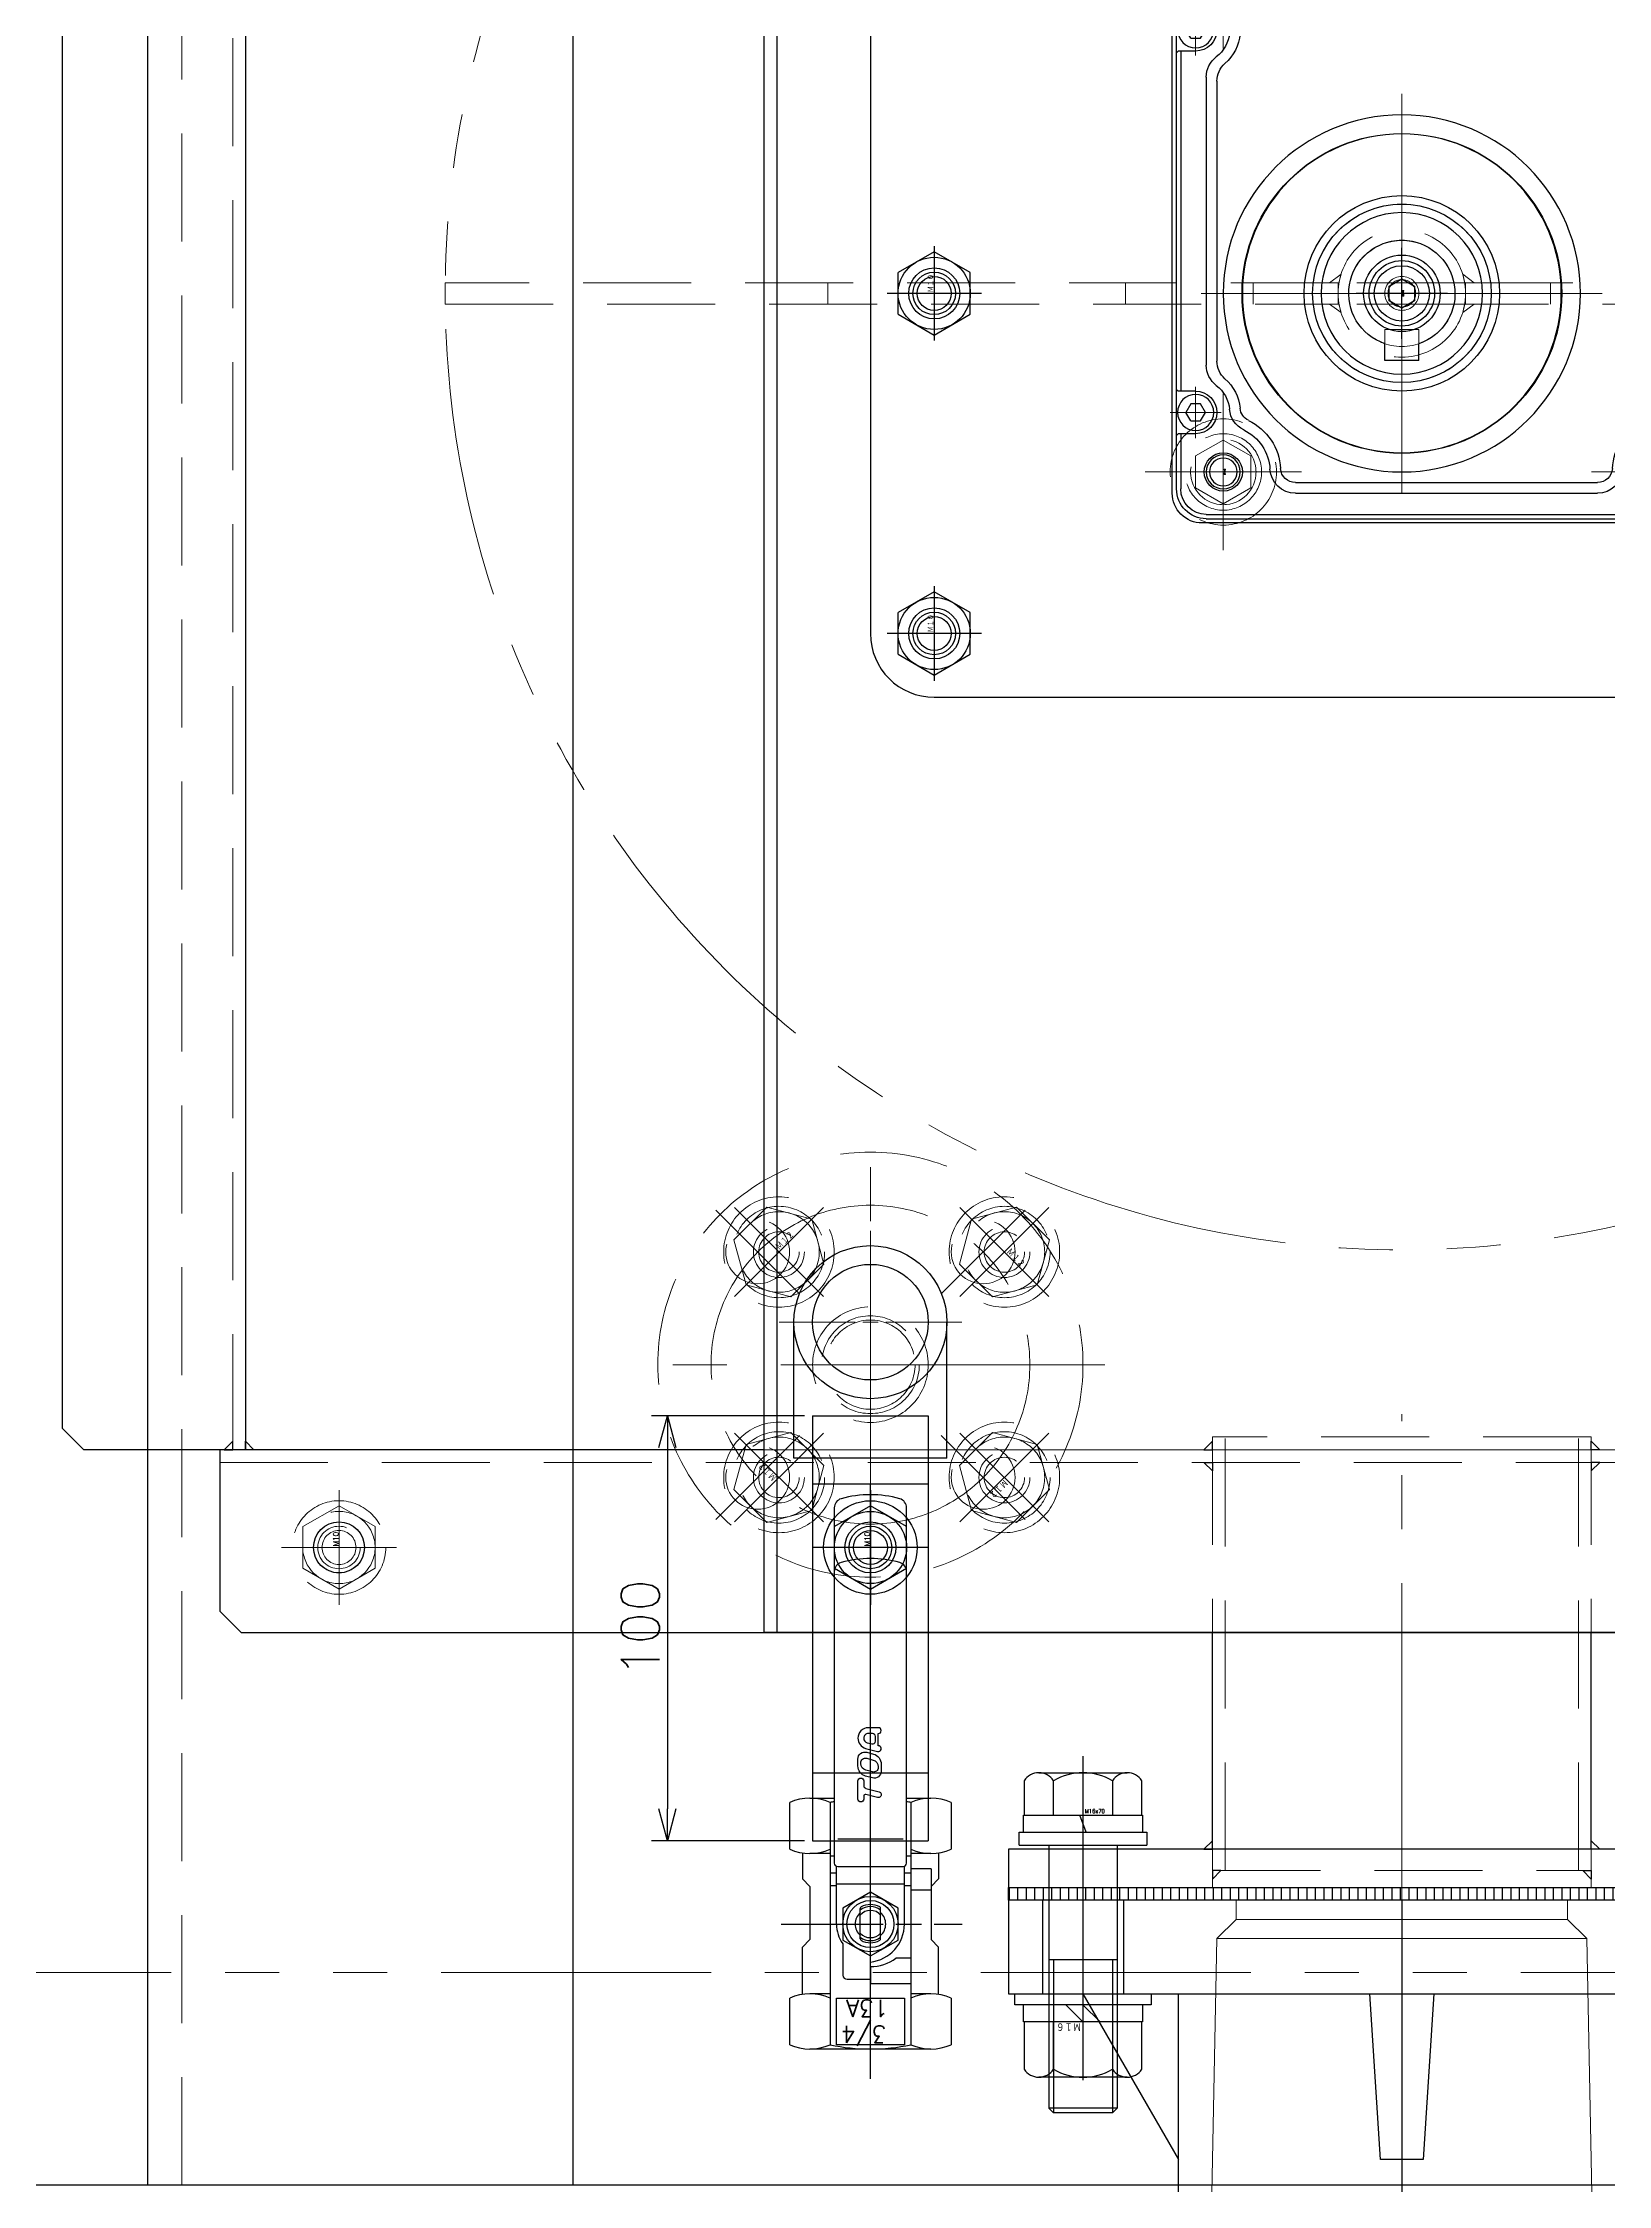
# Model space of a CAD drawing. Header units: millimetres. Extents: x -8731 to 85711, y -14522 to 31379.
# Drawn here: x 7226 to 7594, y 17217 to 17721 of the extents above; entities that cross this region are included whole.
import ezdxf

# ---------------------------------------------------------------- set-up
doc = ezdxf.new("R2010")
doc.units = ezdxf.units.MM
doc.header["$LTSCALE"] = 4
doc.header["$PDMODE"] = 99
doc.header["$PDSIZE"] = 1
for name, pattern in [('AM_ISO08W050x2', [9, 6, -0.75, 1.5, -0.75]), ('CENTER2', [28.575, 19.05, -3.175, 3.175, -3.175]), ('HIDDEN', [9.525, 6.35, -3.175]), ('PHANTOM2', [31.75, 15.875, -3.175, 3.175, -3.175, 3.175, -3.175])]:
    doc.linetypes.add(name, pattern=pattern)
for name, color, linetype, lineweight in [('04_HIDDEN', 2, 'HIDDEN', 13), ('05_CENTER', 4, 'CENTER2', 13), ('06_PHANTOM', 2, 'PHANTOM2', 13)]:
    doc.layers.add(name, color=color, linetype=linetype, lineweight=lineweight)
doc.layers.add('10_DRAFT', color=8, linetype='Continuous', lineweight=0, plot=False)
doc.styles.add('KANJI0', font='txt.shx', dxfattribs={"width": 0.9, "height": 30, "bigfont": 'bigfont'})
doc.styles.add('KSS_TXT', font='txt.shx', dxfattribs={"bigfont": 'extfont2.shx'})
doc.styles.add('KSS_TXT_L', font='txt.shx', dxfattribs={"height": 9, "bigfont": 'extfont2.shx'})
doc.styles.get("Standard").update_dxf_attribs({"font": 'txt.shx', "bigfont": 'extfont2.shx'})
doc.dimstyles.new('KSS_DIM', dxfattribs={"dimscale": 3, "dimtxt": 3, "dimasz": 2.5, "dimexe": 1.25, "dimexo": 0.625, "dimtad": 1, "dimdsep": 46, "dimtxsty": 'KSS_TXT', "dimblk": 'OPEN30', "dimcen": 0, "dimazin": 2, "dimtfac": 0.75, "dimtmove": 0, "dimatfit": 3, "dimldrblk": 'OPEN30', "dimfxl": 1, "dimtolj": 1, "dimarcsym": 0})

# ---------------------------------------------------------------- blocks, each defined once
blk = doc.blocks.new('A$C092B7092_1_1_1')
at = {"color": 0}
for points in [[(2100, 1000), (2200, 1000), (2200, -1000), (2100, -1000)], [(90, -1100), (2590, -1100), (2590, -1000), (90, -1000)]]:
    blk.add_lwpolyline(points, close=True, dxfattribs=at)
blk.add_circle((2145, -850), 6)
at = {"layer": '04_HIDDEN'}
blk.add_line((2108, -1000), (2108, 1000), dxfattribs=at)
at = {"layer": '05_CENTER'}
for p, q in [((2145, -860.95), (2145, -839.05)), ((2155.95, -850), (2134.05, -850))]:
    blk.add_line(p, q, dxfattribs=at)
blk = doc.blocks.new('A$C458E1DAF_1')
at = {"color": 0, "linetype": 'CENTER2'}
blk.add_line((0, 20.91), (0, -66), dxfattribs=at)
at = {"color": 0}
for p, q in [((-13.85, 15.14), (-13.85, 7)), ((-10.39, 17), (10.39, 17)), ((-6.92, 7), (-6.92, 15.14)), ((6.92, 15.14), (6.92, 7)), ((13.85, 7), (13.85, 15.14)), ((-14, 3), (-14, 7)), ((-14, 7), (14, 7)), ((0.73, 3), (-0.73, 7)), ((14, 7), (14, 3)), ((-15, 0), (-15, 3)), ((-15, 3), (15, 3)), ((-15, 0), (15, 0)), ((-8, 0), (-8, -61.92)), ((8, 0), (8, -61.92)), ((15, 3), (15, 0)), ((8, -27), (-8, -27)), ((-6.92, -27), (-6.92, -63)), ((6.92, -27), (6.92, -63)), ((8, -61.92), (-8, -61.92)), ((-8, -61.92), (-6.92, -63)), ((6.92, -63), (-6.92, -63)), ((8, -61.92), (6.92, -63))]:
    blk.add_line(p, q, dxfattribs=at)
for centre, radius, start, end in [((-10.39, 12.84), 4.16, 33.626, 146.374), ((0, 3.15), 13.85, 60, 120), ((10.39, 12.84), 4.16, 33.626, 146.374)]:
    blk.add_arc(centre, radius, start, end, dxfattribs=at)
at = {"layer": '10_DRAFT', "style": 'KANJI0', "width": 0.82}
blk.add_text('M16x70', height=1, dxfattribs=at).set_placement((0.41, 7.48))
blk = doc.blocks.new('A$C31EE73BD_1_1_1')
h = blk.add_hatch()
h.set_pattern_fill('_USER', color=3, scale=2, pattern_type=0)
h.set_pattern_definition([(0, (-5932.5162, -6999.3153), (0, 2), [])])
h.paths.add_polyline_path([(0, 92.5), (-3, 92.5), (-3, -92.5), (0, -92.5)])
at = {"color": 3}
blk.add_lwpolyline([(0, -92.5), (-3, -92.5), (-3, 92.5), (0, 92.5)], close=True, dxfattribs=at)
blk = doc.blocks.new('M16Nza_1_1_1')
at = {"color": 0}
for p, q in [((-13.85, 17.74), (-13.85, 6.6)), ((-10.39, 19.6), (10.39, 19.6)), ((-6.92, 6.6), (-6.92, 17.74)), ((6.93, 17.74), (6.93, 6.6)), ((13.85, 6.6), (13.85, 17.74)), ((-14, 2.6), (-14, 6.6)), ((-14, 6.6), (14, 6.6)), ((-4, 6.6), (0, 2.6)), ((0, 6.6), (4, 2.6)), ((14, 6.6), (14, 2.6))]:
    blk.add_line(p, q, dxfattribs=at)
at = {"color": 0, "linetype": 'CENTER2'}
blk.add_line((0, 0), (0, 19.6), dxfattribs=at)
at = {"color": 0}
blk.add_lwpolyline([(-16, 2.6), (16, 2.6), (16, 0), (-16, 0)], close=True, dxfattribs=at)
for centre, radius, start, end in [((-10.39, 15.44), 4.16, 33.626, 146.374), ((0, 5.75), 13.85, 60, 120), ((10.39, 15.44), 4.16, 33.626, 146.374)]:
    blk.add_arc(centre, radius, start, end, dxfattribs=at)
at = {"layer": '10_DRAFT', "style": 'KANJI0', "width": 0.82}
blk.add_text('Ｍ１６', height=1.714, dxfattribs=at).set_placement((0.41, 6.78))
blk = doc.blocks.new('TSフランジ-JIS10K-80mmb_1')
at = {"color": 0}
for p, q in [((-52.5, 73), (52.5, 73)), ((-52.5, 22), (-52.5, 73)), ((52.5, 73), (52.5, 22)), ((-75, 22), (-52.5, 60.97)), ((-7.5, 22), (-5, 60.97)), ((-5, 60.97), (5, 60.97)), ((5, 60.97), (7.5, 22)), ((75, 22), (52.5, 60.97)), ((-92.5, 22), (-92.5, 0)), ((92.5, 22), (-92.5, 22)), ((92.5, 0), (92.5, 22)), ((-92.5, 0), (92.5, 0))]:
    blk.add_line(p, q, dxfattribs=at)
at = {"color": 0, "linetype": 'CENTER2'}
for p, q in [((0, 0), (0, 73)), ((-75, -5.61), (-75, 26.97)), ((75, -5.61), (75, 26.97))]:
    blk.add_line(p, q, dxfattribs=at)
at = {"color": 0, "linetype": 'HIDDEN'}
for p, q in [((-84.5, 0), (-84.5, 22)), ((-65.5, 0), (-65.5, 22)), ((65.5, 0), (65.5, 22)), ((84.5, 0), (84.5, 22))]:
    blk.add_line(p, q, dxfattribs=at)
at = {"layer": '10_DRAFT'}
for p, q in [((-44.8, 73), (-43.49, 9)), ((44.8, 73), (43.49, 9)), ((-43.49, 9), (-39, 4.51)), ((-43.49, 9), (43.49, 9)), ((43.49, 9), (39, 4.51)), ((-39, 4.51), (-39, 0)), ((-39, 4.51), (39, 4.51)), ((39, 4.51), (39, 0))]:
    blk.add_line(p, q, dxfattribs=at)
blk = doc.blocks.new('A$C3C656437_1_1_1')
at = {"color": 4, "rotation": 90}
blk.add_blockref('TSフランジ-JIS10K-80mmb_1', (147, 570), dxfattribs=at)
for name, p, rotation in [('M16Nza_1_1_1', (125, 645), 90), ('A$C458E1DAF_1', (160, 645), 270)]:
    blk.add_blockref(name, p, dxfattribs=dict(rotation=rotation))
blk.add_blockref('A$C31EE73BD_1_1_1', (150, 570))
blk = doc.blocks.new('A$C54C30508_1_1')
at = {"color": 0}
for p, q in [((-22, -23), (-22, -1117)), ((-65, -1112), (-65, -28)), ((-65, -1112), (-60, -1117)), ((-22, -1117), (-60, -1117)), ((205.45, -1211), (205.45, -1160)), ((294.55, -1211), (294.55, -1160))]:
    blk.add_line(p, q, dxfattribs=at)
blk.add_lwpolyline([(100, -1117), (-28, -1117), (-28, -1155), (-23, -1160), (523, -1160), (528, -1155), (528, -1117), (400, -1117)], dxfattribs=at)
at = {"color": 3}
for points in [[(-25, -1117), (-25, -1115), (-25, -1115), (-27, -1117)], [(-22, -1117), (-22, -1115), (-22, -1115), (-20, -1117)], [(205.45, -1117), (205.45, -1115), (205.45, -1115), (203.45, -1117)], [(294.55, -1117), (294.55, -1115), (294.55, -1115), (296.55, -1117)], [(205.45, -1120), (205.45, -1122), (205.45, -1122), (203.45, -1120)], [(294.55, -1120), (294.55, -1122), (294.55, -1122), (296.55, -1120)], [(205.45, -1211), (205.45, -1209), (205.45, -1209), (203.45, -1211)], [(294.55, -1211), (294.55, -1209), (294.55, -1209), (296.55, -1211)], [(205.45, -1216), (205.45, -1218), (205.45, -1218), (207.45, -1216)], [(294.55, -1216), (294.55, -1218), (294.55, -1218), (292.55, -1216)]]:
    blk.add_lwpolyline(points, close=True, dxfattribs=at)
at = {"color": 0}
blk.add_lwpolyline([(157.5, -1211), (157.5, -1220), (342.5, -1220), (342.5, -1211)], close=True, dxfattribs=at)
blk.add_circle((125, -1140), 6, dxfattribs=at)
at = {"layer": '04_HIDDEN'}
for p, q in [((-25, -23), (-25, -1117)), ((294.55, -1114), (205.45, -1114)), ((205.45, -1114), (205.45, -1160)), ((208.45, -1216), (208.45, -1114)), ((291.55, -1216), (291.55, -1114)), ((294.55, -1114), (294.55, -1160)), ((-28, -1120), (528, -1120)), ((205.45, -1211), (205.45, -1220)), ((294.55, -1211), (294.55, -1220)), ((205.45, -1216), (294.55, -1216))]:
    blk.add_line(p, q, dxfattribs=at)
blk.add_lwpolyline([(400, -1117), (100, -1117)], dxfattribs=at)
at = {"layer": '05_CENTER'}
for p, q in [((250, -1224.62), (250, -1108.64)), ((125, -1130.66), (125, -1149.34)), ((115.66, -1140), (134.34, -1140)), ((175, -1201.89), (175, -1228.42))]:
    blk.add_line(p, q, dxfattribs=at)
at = {"layer": '10_DRAFT'}
for p, q in [((250, -830.4), (250, -859.6)), ((264.6, -845), (235.4, -845)), ((0, -1130.66), (0, -1149.34)), ((-9.34, -1140), (9.34, -1140))]:
    blk.add_line(p, q, dxfattribs=at)
blk.add_circle((0, -1140), 6, dxfattribs=at)
blk = doc.blocks.new('A$C291B532E_1_1')
at = {"color": 0}
blk.add_line((280, -22), (1460, -22), dxfattribs=at)
blk.add_lwpolyline([(280, 275), (1460, 275), (1460, -25), (280, -25)], close=True)
for centre in [(1145, 15), (1225, 15), (1440, 0)]:
    blk.add_circle(centre, 6, dxfattribs=at)
at = {"layer": '04_HIDDEN'}
for centre, radius in [((1145, 125), 21), ((1187, 83), 12.5)]:
    blk.add_circle(centre, radius, dxfattribs=at)
at = {"layer": '05_CENTER'}
for p, q in [((1187, 206.4), (1187, 169.6)), ((1145, 98.49), (1145, 151.51)), ((1171.51, 125), (1118.49, 125)), ((1187, 101.4), (1187, 64.6)), ((1050.6, 83), (1087.4, 83)), ((1168.6, 83), (1205.4, 83)), ((1145, 5.66), (1145, 24.34)), ((1225, 5.66), (1225, 24.34)), ((1154.34, 15), (1135.66, 15)), ((1234.34, 15), (1215.66, 15)), ((1440, -9.34), (1440, 9.34)), ((1449.34, 0), (1430.66, 0))]:
    blk.add_line(p, q, dxfattribs=at)
blk = doc.blocks.new('10b_2_1')
at = {"color": 0, "linetype": 'CENTER2'}
for p, q in [((0, -13.51), (0, 13.51)), ((13.51, 0), (-13.51, 0))]:
    blk.add_line(p, q, dxfattribs=at)
at = {"color": 0}
for p, q in [((-4.9, 8.49), (-9.8, 0)), ((-4.9, 8.49), (4.9, 8.49)), ((9.8, 0), (4.9, 8.49)), ((-9.8, 0), (-4.9, -8.49)), ((4.9, -8.49), (9.8, 0)), ((-4.9, -8.49), (4.9, -8.49))]:
    blk.add_line(p, q, dxfattribs=at)
for radius in [11, 8.49, 5, 4]:
    blk.add_circle((0, 0), radius, dxfattribs=at)
at = {"layer": '10_DRAFT', "style": 'KSS_TXT'}
blk.add_text('M10', height=1.25, dxfattribs=at).set_placement((0.26, 0.12))
blk = doc.blocks.new('A$C051F2DB8_1_1')
at = {"rotation": 180}
blk.add_blockref('A$C291B532E_1_1', (1440, 250), dxfattribs=at)
blk.add_blockref('10b_2_1', (0, 250))
blk = doc.blocks.new('M8Tz_2_1')
at = {"color": 0}
for radius in [4, 3.25]:
    blk.add_circle((0, 0), radius, dxfattribs=at)
at = {"layer": '05_CENTER'}
for p, q in [((0, -6.92), (0, 6.92)), ((6.92, 0), (-6.92, 0))]:
    blk.add_line(p, q, dxfattribs=at)
blk = doc.blocks.new('GM-SHYM-RH 0.2kW、1／＊、200V、60Hza_1_1')
at = {"color": 0}
for p, q in [((46, 53), (-81, 53)), ((-81, 52), (-67, 52)), ((-67, 52.6), (-67.4, 53)), ((-67, 48.5), (-67, 52.6)), ((-56.6, 53), (-57, 52.6)), ((-57, 48.5), (-57, 52.6)), ((-57, 52), (23, 52)), ((23, 52.6), (22.6, 53)), ((23, 48.5), (23, 52.6)), ((33.4, 53), (33, 52.6)), ((33, 48.5), (33, 52.6)), ((33, 52), (46, 52)), ((-200, 46), (-229.5, 46)), ((-200, 46), (-200, -13)), ((-88, -67), (-88, 46)), ((-87, -67), (-87, 46)), ((-50.88, 46), (16.88, 46)), ((52, 46), (52, -67)), ((53, 46), (53, -67)), ((-241.32, 42.27), (-248.89, 36.97)), ((-116, 40.5), (-200, 40.5)), ((-90.95, 40.88), (-116, 40.45)), ((-116, -13), (-116, 40.5)), ((-116, 40.5), (-116, -13)), ((-49.93, 43.5), (-6.61, 43.5)), ((-6.61, 43.5), (15.93, 43.5)), ((-213, 37.32), (-211, 36.14)), ((-211, 36.14), (-213, 34.49)), ((-209, 37.32), (-211, 36.14)), ((-211, 36.14), (-209, 34.49)), ((-200, 38), (-116, 38)), ((-200, 37.5), (-116, 37.5)), ((-111, 34.5), (-111, 37.53)), ((-98, 37.76), (-98, -13)), ((-250, 34.84), (-250, -13)), ((-200, 33.13), (-116, 33.13)), ((-108, 31.5), (-103, 31.5)), ((-200, 28.04), (-116, 28.04)), ((-111, -13), (-111, 26.43)), ((-109, 28.43), (-103, 28.43)), ((-98, 23.89), (-98, 26.5)), ((-200, 20.3), (-116, 20.3)), ((-101, 20.89), (-108, 20.89)), ((-81, -46.03), (-81, 25.03)), ((-78.5, -46.03), (-78.5, 25.03)), ((44.5, 25.03), (44.5, -46.03)), ((47, 25.03), (47, -46.03)), ((-200, 18.71), (-116, 18.71)), ((-200, 15.76), (-116, 15.76)), ((-200, 14.28), (-116, 14.28)), ((-200, 11.18), (-116, 11.18)), ((-200, 9.84), (-116, 9.84)), ((-200, 6.63), (-116, 6.63)), ((-200, 5.39), (-116, 5.39)), ((-111, 7), (-116, 7)), ((-200, 1), (-116, 1)), ((15.8, 4), (11.84, 4)), ((15.8, -4), (15.8, 4)), ((15.8, -4), (11.84, -4)), ((-250, -60.84), (-250, -13)), ((-200, -64.34), (-200, -13)), ((-116, -13), (-116, -66.5)), ((-116, -66.5), (-116, -13)), ((-111, -13), (-111, -52.43)), ((-98, -63.76), (-98, -13)), ((-200, -27), (-116, -27)), ((-200, -31.39), (-116, -31.39)), ((-200, -32.63), (-116, -32.63)), ((-111, -33), (-116, -33)), ((-200, -35.84), (-116, -35.84)), ((-200, -37.18), (-116, -37.18)), ((-200, -40.28), (-116, -40.28)), ((-200, -41.76), (-116, -41.76)), ((-200, -44.71), (-116, -44.71)), ((-200, -46.3), (-116, -46.3)), ((-101, -46.89), (-108, -46.89)), ((-98, -49.89), (-98, -52.5)), ((-200, -54.04), (-116, -54.04)), ((-109, -54.43), (-103, -54.43)), ((-200, -59.13), (-116, -59.13)), ((-108, -57.5), (-103, -57.5)), ((-241.32, -68.27), (-248.89, -62.97)), ((-211, -62.14), (-213, -60.49)), ((-213, -63.32), (-211, -62.14)), ((-211, -62.14), (-209, -60.49)), ((-209, -63.32), (-211, -62.14)), ((-133, -65.5), (-200.23, -65.5)), ((-200, -63.5), (-116, -63.5)), ((-200, -64), (-116, -64)), ((-133, -70.5), (-133, -65.5)), ((-111, -60.5), (-111, -63.53)), ((16.88, -64.5), (-49.93, -64.5)), ((-210, -72), (-210, -70.34)), ((-208, -70.5), (-208, -67.51)), ((-208, -70.5), (-133, -70.5)), ((-207, -67.34), (-203, -67.34)), ((-207, -99), (-207, -70.5)), ((-202.5, -70.5), (-202.5, -85)), ((-188.5, -70.5), (-188.5, -85)), ((-152.5, -70.5), (-152.5, -85)), ((-138.5, -70.5), (-138.5, -85)), ((-134, -99), (-134, -70.5)), ((-116, -66.5), (-133, -66.5)), ((-90.52, -66.89), (-116, -66.45)), ((-67, -69.5), (-67, -73.6)), ((-57, -69.5), (-57, -73.6)), ((16.88, -67), (-50.88, -67)), ((23, -69.5), (23, -73.6)), ((33, -69.5), (33, -73.6)), ((-210, -72), (-229.5, -72)), ((-67, -73), (-81, -73)), ((-81, -74), (46, -74)), ((-67, -73.6), (-67.4, -74)), ((23, -73), (-57, -73)), ((-57, -73.6), (-56.6, -74)), ((23, -73.6), (22.6, -74)), ((46, -73), (33, -73)), ((33, -73.6), (33.4, -74)), ((-135, -100), (-206, -100)), ((-149, -100.5), (-149, -100)), ((-149, -100.5), (-141, -100.5)), ((-141, -100.5), (-141, -100))]:
    blk.add_line(p, q, dxfattribs=at)
at = {"color": 0, "linetype": 'Continuous'}
for p, q in [((-64, 49.65), (-62, 50.81)), ((-60, 49.65), (-62, 50.81)), ((26, 49.65), (28, 50.81)), ((30, 49.65), (28, 50.81)), ((-64, 47.35), (-64, 49.65)), ((-62, 46.19), (-64, 47.35)), ((-60, 47.35), (-62, 46.19)), ((-60, 49.65), (-60, 47.35)), ((26, 47.35), (26, 49.65)), ((28, 46.19), (26, 47.35)), ((30, 47.35), (28, 46.19)), ((30, 49.65), (30, 47.35)), ((-64, -68.35), (-62, -67.19)), ((-64, -70.65), (-64, -68.35)), ((-60, -68.35), (-62, -67.19)), ((-60, -68.35), (-60, -70.65)), ((26, -68.35), (28, -67.19)), ((26, -70.65), (26, -68.35)), ((30, -68.35), (28, -67.19)), ((30, -68.35), (30, -70.65)), ((-62, -71.81), (-64, -70.65)), ((-60, -70.65), (-62, -71.81)), ((28, -71.81), (26, -70.65)), ((30, -70.65), (28, -71.81))]:
    blk.add_line(p, q, dxfattribs=at)
at = {"color": 0}
for points in [[(-206.3, 34.33), (-206.39, 35.03), (-206.66, 35.71), (-207.09, 36.33), (-207.68, 36.88), (-208.39, 37.32), (-209.2, 37.66), (-210.08, 37.86), (-211, 37.93), (-211.92, 37.86), (-212.8, 37.66), (-213.61, 37.32), (-214.32, 36.88), (-214.91, 36.33), (-215.34, 35.71), (-215.61, 35.03), (-215.7, 34.33), (-215.61, 33.62), (-215.34, 32.95), (-214.91, 32.33), (-214.32, 31.78), (-213.61, 31.33), (-212.8, 31), (-211.92, 30.79), (-211, 30.72), (-210.08, 30.79), (-209.2, 31), (-208.39, 31.33), (-207.68, 31.78), (-207.09, 32.33), (-206.66, 32.95), (-206.39, 33.62)], [(-206.3, -60.33), (-206.39, -59.62), (-206.66, -58.95), (-207.09, -58.33), (-207.68, -57.78), (-208.39, -57.33), (-209.2, -57), (-210.08, -56.79), (-211, -56.72), (-211.92, -56.79), (-212.8, -57), (-213.61, -57.33), (-214.32, -57.78), (-214.91, -58.33), (-215.34, -58.95), (-215.61, -59.62), (-215.7, -60.33), (-215.61, -61.03), (-215.34, -61.71), (-214.91, -62.33), (-214.32, -62.88), (-213.61, -63.32), (-212.8, -63.66), (-211.92, -63.86), (-211, -63.93), (-210.08, -63.86), (-209.2, -63.66), (-208.39, -63.32), (-207.68, -62.88), (-207.09, -62.33), (-206.66, -61.71), (-206.39, -61.03)]]:
    blk.add_lwpolyline(points, close=True, dxfattribs=at)
at = {"color": 0, "linetype": 'Continuous'}
for centre in [(-62, 48.5), (28, 48.5), (-62, -69.5), (28, -69.5)]:
    blk.add_circle(centre, 4.25, dxfattribs=at)
at = {"color": 0}
for centre, radius in [((0, 0), 42), ((0, 0), 37.5), ((0, 0), 19), ((-145.5, -85), 6)]:
    blk.add_circle(centre, radius, dxfattribs=at)
for centre, radius, start, end in [((-81, 46), 7, 90, 180), ((-81, 46), 6, 90, 180), ((46, 46), 7, 0, 90), ((46, 46), 6, 0, 90), ((-229.5, 25.4), 20.6, 90, 125), ((-62, 48.5), 5, 180, 0), ((-50.88, 40), 6, 90, 142.6165), ((16.88, 40), 6, 37.3835, 90), ((28, 48.5), 5, 180, 0), ((-114, 37.53), 3, 0, 91), ((-101, 37.76), 3, 0, 91), ((-91, 43.88), 3, 271, 0), ((-60.71, 34.56), 6, 95.2677, 154.0431), ((-62, 48.5), 8, 275.2677, 322.6165), ((-62, 48.5), 10.5, 275.2677, 318.9853), ((-49.93, 38), 5.5, 90, 138.9853), ((15.93, 38), 5.5, 41.0147, 90), ((28, 48.5), 10.5, 221.0147, 264.7323), ((28, 48.5), 8, 217.3835, 264.7323), ((26.71, 34.56), 6, 25.9569, 84.7323), ((-247.4, 34.84), 2.6, 125, 180), ((-76, 42), 11, 273.3723, 334.0431), ((-76, 42), 13.5, 273.3723, 334.0431), ((-60.71, 34.56), 3.5, 95.2677, 154.0431), ((26.71, 34.56), 3.5, 25.9569, 84.7323), ((42, 42), 13.5, 205.9569, 266.6277), ((42, 42), 11, 205.9569, 266.6277), ((-108, 34.5), 3, 180, 270), ((-103, 26.5), 5, 0, 90), ((-75, 25.03), 6, 93.3723, 180), ((41, 25.03), 6, 0, 86.6277), ((-109, 26.43), 2, 90, 180), ((-103, 23.43), 5, 0, 90), ((-75, 25.03), 3.5, 93.3723, 180), ((41, 25.03), 3.5, 0, 86.6277), ((-108, 17.89), 3, 90, 180), ((-101, 17.89), 3, 0, 90), ((0, 0), 12.5, 18.6629, 341.3371), ((-108, -43.89), 3, 180, 270), ((-101, -43.89), 3, 270, 0), ((-103, -49.43), 5, 270, 0), ((-75, -46.03), 6, 180, 266.6277), ((-75, -46.03), 3.5, 180, 266.6277), ((-76, -63), 13.5, 25.9569, 86.6277), ((42, -63), 13.5, 93.3723, 154.0431), ((41, -46.03), 3.5, 273.3723, 0), ((41, -46.03), 6, 273.3723, 0), ((-109, -52.43), 2, 180, 270), ((-103, -52.5), 5, 270, 0), ((-76, -63), 11, 25.9569, 86.6277), ((42, -63), 11, 93.3723, 154.0431), ((-108, -60.5), 3, 90, 180), ((-60.71, -55.56), 6, 205.9569, 264.7323), ((-60.71, -55.56), 3.5, 205.9569, 264.7323), ((-62, -69.5), 10.5, 41.0147, 84.7323), ((28, -69.5), 10.5, 95.2677, 142.6165), ((26.71, -55.56), 3.5, 275.2677, 334.0431), ((26.71, -55.56), 6, 275.2677, 334.0431), ((-247.4, -60.84), 2.6, 180, 235), ((-203, -64.34), 3, 270, 0), ((-114, -63.53), 3, 269, 0), ((-101, -63.76), 3, 269, 0), ((-62, -69.5), 5, 0, 180), ((-62, -69.5), 8, 37.3835, 84.7323), ((-50.88, -61), 6, 217.3835, 270), ((-49.93, -59), 5.5, 221.0147, 270), ((16.88, -61), 3.5, 270, 322.6165), ((16.88, -61), 6, 270, 322.6165), ((28, -69.5), 8, 95.2677, 142.6165), ((28, -69.5), 5, 0, 180), ((-229.5, -51.4), 20.6, 235, 270), ((-207, -70.34), 3, 90, 180), ((-90.57, -69.89), 3, 16.8096, 89), ((-81, -67), 7, 180, 270), ((-81, -67), 6, 180, 270), ((46, -67), 6, 270, 0), ((46, -67), 7, 270, 0), ((-195.5, -85), 7, 180, 0), ((-145.5, -85), 7, 180, 0), ((-206, -99), 1, 180, 270), ((-135, -99), 1, 270, 0)]:
    blk.add_arc(centre, radius, start, end, dxfattribs=at)
at = {"layer": '05_CENTER', "color": 0}
for p, q in [((-62, 54.52), (-62, 42.48)), ((28, 54.52), (28, 42.48)), ((-55.98, 48.5), (-68.02, 48.5)), ((0, -47.09), (0, 47.2)), ((34.02, 48.5), (21.99, 48.5)), ((-46.9, 0), (46.9, 0)), ((-68.79, -13), (-256.97, -13)), ((-62, -63.49), (-62, -75.52)), ((28, -63.49), (28, -75.52)), ((-195.5, -67.72), (-195.5, -95.7)), ((-145.5, -67.72), (-145.5, -95.7)), ((-55.98, -69.5), (-68.02, -69.5)), ((34.02, -69.5), (21.99, -69.5)), ((-204.81, -85), (-185.62, -85)), ((-155.91, -85), (-135.54, -85))]:
    blk.add_line(p, q, dxfattribs=at)
at = {"color": 0}
for p in [(-76, 42), (42, 42), (-76, -63), (42, -63)]:
    blk.add_blockref('M8Tz_2_1', p, dxfattribs=at)
blk = doc.blocks.new('A$C48CF7C53_1_1')
at = {"color": 0}
for p, q in [((80, 125), (-80, 125)), ((-95, 110), (-95, -110)), ((95, -110), (95, 110)), ((-80, -125), (80, -125))]:
    blk.add_line(p, q, dxfattribs=at)
for centre, radius in [((-80, 110), 6), ((0, 110), 6), ((80, 110), 6), ((-76, 63), 4.5), ((42, 63), 4.5), ((0, 0), 23), ((-76, -42), 4.5), ((42, -42), 4.5), ((-80, -110), 6), ((0, -110), 6), ((80, -110), 6)]:
    blk.add_circle(centre, radius, dxfattribs=at)
for centre, start, end in [((-80, 110), 90, 180), ((80, 110), 0, 90), ((-80, -110), 180, 270), ((80, -110), 270, 0)]:
    blk.add_arc(centre, 15, start, end, dxfattribs=at)
at = {"layer": '05_CENTER'}
for p, q in [((-80, 119.34), (-80, 100.66)), ((0, 119.34), (0, 100.66)), ((80, 119.34), (80, 100.66)), ((-89.34, 110), (-70.66, 110)), ((-9.34, 110), (9.34, 110)), ((70.66, 110), (89.34, 110)), ((-76, 55.66), (-76, 70.34)), ((42, 55.66), (42, 70.34)), ((-68.66, 63), (-83.34, 63)), ((49.34, 63), (34.66, 63)), ((0, -32.28), (0, 32.28)), ((32.28, 0), (-32.28, 0)), ((-76, -49.34), (-76, -34.66)), ((42, -49.34), (42, -34.66)), ((-68.66, -42), (-83.34, -42)), ((49.34, -42), (34.66, -42)), ((-80, -100.66), (-80, -119.34)), ((0, -100.66), (0, -119.34)), ((80, -100.66), (80, -119.34)), ((-89.34, -110), (-70.66, -110)), ((-9.34, -110), (9.34, -110)), ((70.66, -110), (89.34, -110))]:
    blk.add_line(p, q, dxfattribs=at)
blk = doc.blocks.new('A$C44603F08_1_1')
at = {"color": 0}
blk.add_lwpolyline([(-123, 117), (5, 117, -0.414214), (12, 110), (12, -5, -0.414214), (5, -12), (-123, -12, -0.414214), (-130, -5), (-130, 110, -0.414214)], format="xyb", close=True, dxfattribs=at)
for centre, radius in [((-118, 105), 4.5), ((0, 105), 4.5), ((-42, 42), 21), ((-118, 0), 4.5), ((0, 0), 4.5)]:
    blk.add_circle(centre, radius, dxfattribs=at)
at = {"layer": '05_CENTER'}
for p, q in [((-118, 97.66), (-118, 112.34)), ((0, 97.66), (0, 112.34)), ((-110.66, 105), (-125.34, 105)), ((7.34, 105), (-7.34, 105)), ((-42, 12.92), (-42, 71.08)), ((-12.92, 42), (-71.08, 42)), ((-118, -7.34), (-118, 7.34)), ((0, -7.34), (0, 7.34)), ((-110.66, 0), (-125.34, 0)), ((7.34, 0), (-7.34, 0))]:
    blk.add_line(p, q, dxfattribs=at)
blk = doc.blocks.new('A$C6AB05A03_1_1')
at = {"color": 0}
blk.add_lwpolyline([(-123, 117), (5, 117, -0.414214), (12, 110), (12, -5, -0.414214), (5, -12), (-123, -12, -0.414214), (-130, -5), (-130, 110, -0.414214)], format="xyb", close=True, dxfattribs=at)
for centre, radius in [((-118, 105), 4.5), ((0, 105), 4.5), ((-42, 42), 37.6), ((-118, 0), 4.5), ((0, 0), 4.5)]:
    blk.add_circle(centre, radius, dxfattribs=at)
at = {"layer": '05_CENTER'}
for p, q in [((-118, 97.66), (-118, 112.34)), ((0, 97.66), (0, 112.34)), ((-110.66, 105), (-125.34, 105)), ((7.34, 105), (-7.34, 105)), ((-42, -4.98), (-42, 88.98)), ((4.98, 42), (-88.98, 42)), ((-118, -7.34), (-118, 7.34)), ((0, -7.34), (0, 7.34)), ((-110.66, 0), (-125.34, 0)), ((7.34, 0), (-7.34, 0))]:
    blk.add_line(p, q, dxfattribs=at)
blk = doc.blocks.new('A$C67FD2836_1_1_1')
at = {"color": 0, "linetype": 'CENTER2'}
for p, q in [((0, -10.75), (0, 10.75)), ((-10.75, 0), (10.75, 0))]:
    blk.add_line(p, q, dxfattribs=at)
at = {"color": 0}
for p, q in [((-7.51, 0), (-3.75, 6.5)), ((-3.75, 6.5), (3.75, 6.5)), ((3.75, 6.5), (7.51, 0)), ((-3.75, -6.5), (-7.51, 0)), ((7.51, 0), (3.75, -6.5)), ((3.75, -6.5), (-3.75, -6.5))]:
    blk.add_line(p, q, dxfattribs=at)
for radius in [9, 7.7]:
    blk.add_circle((0, 0), radius, dxfattribs=at)
at = {"layer": '10_DRAFT', "style": 'KSS_TXT_L'}
blk.add_text('BT-M8', height=0.3, dxfattribs=at).set_placement((-0.69, -0.48))
blk = doc.blocks.new('M10Nua_1_1_1')
at = {"color": 0, "linetype": 'CENTER2'}
for p, q in [((0, -11.1), (0, 11.1)), ((11.1, 0), (-11.1, 0))]:
    blk.add_line(p, q, dxfattribs=at)
at = {"color": 0}
for p, q in [((-4.9, 8.49), (-9.8, 0)), ((-4.9, 8.49), (4.9, 8.49)), ((9.8, 0), (4.9, 8.49)), ((-9.8, 0), (-4.9, -8.49)), ((4.9, -8.49), (9.8, 0)), ((-4.9, -8.49), (4.9, -8.49))]:
    blk.add_line(p, q, dxfattribs=at)
for radius in [8.49, 5, 4]:
    blk.add_circle((0, 0), radius, dxfattribs=at)
at = {"layer": '10_DRAFT', "style": 'KANJI0', "width": 0.82}
blk.add_text('Ｍ１０', height=1.25, dxfattribs=at).set_placement((0.26, 0.12))
blk = doc.blocks.new('A$C3EC33891_1_1')
at = {"color": 0, "linetype": 'CENTER2'}
for p, q in [((0, -10.71), (0, 10.71)), ((-10.71, 0), (10.71, 0))]:
    blk.add_line(p, q, dxfattribs=at)
at = {"color": 0}
for p, q in [((-3.46, 0), (-1.73, 3)), ((-1.73, -3), (-3.46, 0)), ((-1.73, 3), (1.73, 3)), ((1.73, 3), (3.46, 0)), ((3.46, 0), (1.73, -3)), ((1.73, -3), (-1.73, -3))]:
    blk.add_line(p, q, dxfattribs=at)
for radius in [9, 7.7, 6.5]:
    blk.add_circle((0, 0), radius, dxfattribs=at)
at = {"layer": '10_DRAFT', "style": 'KSS_TXT_L'}
blk.add_text('CS-M8', height=0.3, dxfattribs=at).set_placement((-0.7, -0.46))
blk = doc.blocks.new('A$C33FE1CA8_1_1')
at = {"rotation": 180}
for name, p in [('A$C48CF7C53_1_1', (0, 110)), ('A$C44603F08_1_1', (-42, 152)), ('A$C6AB05A03_1_1', (-42, 152))]:
    blk.add_blockref(name, p, dxfattribs=at)
for name, p in [('M10Nua_1_1_1', (-80, 220)), ('M10Nua_1_1_1', (0, 220)), ('M10Nua_1_1_1', (80, 220)), ('A$C3EC33891_1_1', (0, 110)), ('M10Nua_1_1_1', (-80, 0)), ('M10Nua_1_1_1', (0, 0)), ('M10Nua_1_1_1', (80, 0))]:
    blk.add_blockref(name, p)
at = {"color": 4, "xscale": -1}
blk.add_blockref('GM-SHYM-RH 0.2kW、1／＊、200V、60Hza_1_1', (0, 110), dxfattribs=at)
at = {"layer": '04_HIDDEN'}
for p in [(-42, 152), (76, 152), (-42, 47), (76, 47)]:
    blk.add_blockref('A$C67FD2836_1_1_1', p, dxfattribs=at)
blk = doc.blocks.new('A$C64556005_1')
at = {"color": 0}
for p, q in [((-1120, 28), (-1120, -528)), ((-23, 25), (-1117, 25)), ((-23, 22), (-1117, 22))]:
    blk.add_line(p, q, dxfattribs=at)
blk.add_lwpolyline([(-1117, 28), (-1117, 28), (-1155, 28), (-1160, 23), (-1160, -523), (-1155, -528), (-1117, -528), (-1117, 28)], dxfattribs=at)
at = {"color": 3}
for points in [[(-1117, 25), (-1115, 25), (-1115, 25), (-1117, 27)], [(-1117, 22), (-1115, 22), (-1115, 22), (-1117, 20)]]:
    blk.add_lwpolyline(points, close=True, dxfattribs=at)
at = {"color": 0}
for centre, radius in [((-1140, 0), 6), ((-1097, -125), 10.5)]:
    blk.add_circle(centre, radius, dxfattribs=at)
at = {"layer": '04_HIDDEN'}
for centre, radius in [((-1097, -125), 50), ((-1123.52, -98.48), 7.5), ((-1070.48, -98.48), 7.5), ((-1097, -125), 13.6), ((-1097, -125), 11.5), ((-1123.52, -151.52), 7.5), ((-1070.48, -151.52), 7.5)]:
    blk.add_circle(centre, radius, dxfattribs=at)
at = {"layer": '05_CENTER'}
for p, q in [((-1140, 9.34), (-1140, -9.34)), ((-1130.66, 0), (-1149.34, 0)), ((-1097, -180.16), (-1097, -69.84)), ((-1113.66, -108.34), (-1133.38, -88.62)), ((-1080.34, -108.34), (-1060.62, -88.62)), ((-1152.16, -125), (-1041.84, -125)), ((-1113.66, -141.66), (-1133.38, -161.38)), ((-1080.34, -141.66), (-1060.62, -161.38))]:
    blk.add_line(p, q, dxfattribs=at)
blk.add_circle((-1097, -125), 37.5, dxfattribs=at)
at = {"layer": '10_DRAFT'}
for p, q in [((-845, -264.6), (-845, -235.4)), ((-830.4, -250), (-859.6, -250))]:
    blk.add_line(p, q, dxfattribs=at)
blk = doc.blocks.new('A$C516F0479_1')
at = {"color": 0}
for p, q in [((2.5, 225), (-2.5, 225)), ((-2.5, 14.79), (-2.5, 225)), ((2.5, 225), (2.5, 14.79)), ((2.5, 135), (-2.5, 135)), ((2.5, 65), (-2.5, 65)), ((2.5, 35), (-2.5, 35)), ((-2.5, 15), (2.5, 15)), ((8.5, 4), (11.84, 4)), ((8.5, 4), (8.5, -4)), ((8.5, -4), (11.84, -4)), ((-2.5, -14.79), (-2.5, -225)), ((-2.5, -15), (2.5, -15)), ((2.5, -225), (2.5, -14.79)), ((2.5, -35), (-2.5, -35)), ((2.5, -65), (-2.5, -65)), ((2.5, -135), (-2.5, -135)), ((2.5, -225), (-2.5, -225))]:
    blk.add_line(p, q, dxfattribs=at)
at = {"color": 3}
for points in [[(-2.5, 14.79), (-4.5, 14.31), (-2.5, 17), (-2.5, 17)], [(2.5, 14.79), (4.5, 14.31), (2.5, 17), (2.5, 17)], [(-2.5, -14.79), (-4.5, -14.31), (-2.5, -17), (-2.5, -17)], [(2.5, -14.79), (4.5, -14.31), (2.5, -17), (2.5, -17)]]:
    blk.add_lwpolyline(points, close=True, dxfattribs=at)
at = {"color": 0}
for radius in [15, 12.5]:
    blk.add_circle((0, 0), radius, dxfattribs=at)
at = {"layer": '04_HIDDEN'}
for p, q in [((-2.5, 14.79), (-2.5, -14.79)), ((2.5, 14.79), (2.5, -14.79))]:
    blk.add_line(p, q, dxfattribs=at)
at = {"layer": '05_CENTER'}
for p, q in [((0, -21.67), (0, 21.67)), ((21.67, 0), (-21.67, 0))]:
    blk.add_line(p, q, dxfattribs=at)
blk.add_blockref('M8Tz_2_1', (0, 0))
blk = doc.blocks.new('12b_1_1_1')
at = {"color": 0, "linetype": 'CENTER2'}
for p, q in [((0, -14.77), (0, 14.77)), ((14.77, 0), (-14.77, 0))]:
    blk.add_line(p, q, dxfattribs=at)
at = {"color": 0}
for p, q in [((-5.48, 9.48), (-10.95, 0)), ((5.48, 9.48), (-5.48, 9.48)), ((10.95, 0), (5.48, 9.48)), ((-10.95, 0), (-5.48, -9.48)), ((5.48, -9.48), (10.95, 0)), ((-5.48, -9.48), (5.48, -9.48))]:
    blk.add_line(p, q, dxfattribs=at)
for radius in [13, 10.75, 9.48, 6, 4.75]:
    blk.add_circle((0, 0), radius, dxfattribs=at)
at = {"layer": '10_DRAFT', "linetype": 'CENTER2', "style": 'KANJI0', "width": 0.82}
blk.add_text('Ｍ１２', height=1.5, dxfattribs=at).set_placement((0.31, 0.09))
blk = doc.blocks.new('*U791')
at = {"layer": '04_HIDDEN', "rotation": 45}
blk.add_blockref('12b_1_1_1', (0, 0), dxfattribs=at)
blk = doc.blocks.new('*U790')
at = {"color": 0, "linetype": 'ByBlock', "lineweight": -2, "transparency": 16777216}
blk.add_blockref('*U791', (44332.51, 7715.86), dxfattribs=at)
for p, rotation in [((44385.54, 7715.86), 270), ((44332.51, 7662.83), 90.00000000000001), ((44385.54, 7662.83), 180)]:
    blk.add_blockref('*U791', p, dxfattribs=dict(at, rotation=rotation))
blk = doc.blocks.new('A$C049B7EE3_1_1')
at = {"layer": '06_PHANTOM'}
blk.add_circle((295, 250), 225, dxfattribs=at)
at = {"rotation": 270}
blk.add_blockref('A$C54C30508_1_1', (1140, 500), dxfattribs=at)
for name, p in [('*U790', (-44316.03, -7319.34)), ('A$C051F2DB8_1_1', (0, 125)), ('A$C33FE1CA8_1_1', (295, 140))]:
    blk.add_blockref(name, p)
at = {"layer": '04_HIDDEN'}
for name, p in [('A$C64556005_1', (1140, 500)), ('10b_2_1', (0, 500))]:
    blk.add_blockref(name, p, dxfattribs=at)
at = {"layer": '04_HIDDEN', "rotation": 180}
blk.add_blockref('A$C516F0479_1', (295, 250), dxfattribs=at)
blk = doc.blocks.new('*U4377')
at = {"layer": '05_CENTER', "color": 0, "linetype": 'CENTER2', "transparency": 16777216}
for p, q in [((0, 3.6), (0, 21.5)), ((-21.5, 0), (-3.6, 0)), ((3.6, 0), (21.5, 0)), ((0, -21.5), (0, -3.6))]:
    blk.add_line(p, q, dxfattribs=at)
at = {"layer": '05_CENTER', "color": 0, "linetype": 'Continuous', "transparency": 16777216}
for p, q in [((-1.8, 0), (1.8, 0)), ((0, -1.8), (0, 1.8))]:
    blk.add_line(p, q, dxfattribs=at)
blk = doc.blocks.new('_Open30')
at = {"color": 0, "linetype": 'ByBlock', "lineweight": -2}
for p, q in [((-1, 0.268), (0, 0)), ((0, 0), (-1, -0.268)), ((0, 0), (-1, 0))]:
    blk.add_line(p, q, dxfattribs=at)
blk = doc.blocks.new('*D4382')
at = {"color": 0, "lineweight": -2, "transparency": 16777216}
for p, q in [((7405.15, 17398.48), (7369.11, 17398.48)), ((7372.86, 17390.98), (7372.86, 17305.98)), ((7405.15, 17298.48), (7369.11, 17298.48))]:
    blk.add_line(p, q, dxfattribs=at)
at = {"layer": 'Defpoints', "color": 0, "transparency": 16777216}
for p in [(7407.02, 17398.48), (7372.86, 17298.48), (7407.02, 17298.48)]:
    blk.add_point(p, dxfattribs=at)
at = {"color": 0, "lineweight": -2, "transparency": 16777216, "xscale": 7.5, "yscale": 7.5, "zscale": 7.5}
for p, rotation in [((7372.86, 17398.48), 90), ((7372.86, 17298.48), 270)]:
    blk.add_blockref('_Open30', p, dxfattribs=dict(at, rotation=rotation))
at = {"color": 0, "transparency": 16777216, "insert": (7366.48, 17348.48), "char_height": 9, "attachment_point": 5, "rotation": 90, "style": 'KSS_TXT'}
blk.add_mtext('\\A1;100', dxfattribs=at)

msp = doc.modelspace()

# ---------------------------------------------------------------- linework, layer by layer
for p, q in [((7402.62179, 17388.47541), (7402.62179, 17420.47541)), ((7438.62179, 17388.47541), (7438.62179, 17420.47541)), ((7407.02179, 17398.47541), (7434.22179, 17398.47541)), ((7407.02179, 17398.47541), (7407.02179, 17298.47541)), ((7434.22179, 17398.47541), (7434.22179, 17298.47541)), ((7438.62179, 17388.47541), (7402.62179, 17388.47541)), ((7407.02179, 17382.47541), (7434.22179, 17382.47541)), ((7420.62179, 17242.47308), (7420.62179, 17382.39276)), ((7412.12179, 17376.82487), (7412.12179, 17293.21516)), ((7429.12179, 17293.21516), (7429.12179, 17376.82487)), ((7407.02179, 17314.47541), (7434.22179, 17314.47541)), ((7401.64679, 17296.49276), (7401.64679, 17307.49276)), ((7406.38179, 17308.49276), (7412.12179, 17308.49276)), ((7411.12179, 17307.49276), (7411.12179, 17250.49276)), ((7429.12179, 17308.49276), (7434.86179, 17308.49276)), ((7430.12179, 17307.49276), (7430.12179, 17250.49276)), ((7439.59679, 17307.49276), (7439.59679, 17296.49276)), ((7404.62179, 17295.62602), (7404.62179, 17289.49276)), ((7411.12179, 17295.49276), (7406.38179, 17295.49276)), ((7407.02179, 17298.47541), (7434.22179, 17298.47541)), ((7428.32179, 17298.88219), (7412.92179, 17298.88219)), ((7434.86179, 17295.49276), (7430.12179, 17295.49276)), ((7436.62179, 17295.62602), (7436.62179, 17289.49276)), ((7412.12179, 17294.89276), (7411.12179, 17294.89276)), ((7412.62179, 17290.89276), (7411.12179, 17290.89276)), ((7412.62179, 17278.89276), (7412.62179, 17292.41516)), ((7412.92179, 17292.41516), (7428.32179, 17292.41516)), ((7428.62179, 17278.89276), (7428.62179, 17292.41516)), ((7430.12179, 17290.89276), (7428.62179, 17290.89276)), ((7430.12179, 17294.89276), (7429.12179, 17294.89276)), ((7434.87179, 17291.89276), (7430.12179, 17291.89276)), ((7434.87179, 17291.89276), (7434.87179, 17275.24276)), ((7404.62179, 17289.49276), (7406.37179, 17287.74276)), ((7406.37179, 17287.74276), (7406.37179, 17275.24276)), ((7412.62179, 17287.89276), (7411.12179, 17287.89276)), ((7412.62179, 17288.39276), (7428.62179, 17288.39276)), ((7430.12179, 17287.89276), (7428.62179, 17287.89276)), ((7434.87179, 17286.89276), (7430.12179, 17286.89276)), ((7436.62179, 17289.49276), (7434.87179, 17287.74276)), ((7418.22179, 17275.42455), (7418.22179, 17282.56096)), ((7423.02179, 17275.42455), (7423.02179, 17282.56096)), ((7404.62179, 17273.49276), (7406.37179, 17275.24276)), ((7436.62179, 17273.49276), (7434.87179, 17275.24276)), ((7404.62179, 17262.35949), (7404.62179, 17273.49276)), ((7414.12179, 17274.22907), (7414.12179, 17266.89276)), ((7420.62179, 17265.89276), (7420.62179, 17269.89276)), ((7430.12179, 17270.89276), (7426.62179, 17270.89276)), ((7436.62179, 17262.35949), (7436.62179, 17273.49276)), ((7415.12179, 17265.89276), (7420.62179, 17265.89276)), ((7420.62179, 17268.89276), (7420.62179, 17264.89276)), ((7420.62179, 17264.89276), (7430.12179, 17264.89276)), ((7401.64679, 17250.49276), (7401.64679, 17261.49276)), ((7411.12179, 17262.49276), (7406.38179, 17262.49276)), ((7412.62179, 17261.49276), (7428.62179, 17261.49276)), ((7412.62179, 17250.49276), (7412.62179, 17261.49276)), ((7428.62179, 17261.49276), (7428.62179, 17250.49276)), ((7434.86179, 17262.49276), (7430.12179, 17262.49276)), ((7439.59679, 17261.49276), (7439.59679, 17250.49276)), ((7428.62179, 17250.49276), (7412.62179, 17250.49276)), ((7434.86179, 17249.49276), (7406.38179, 17249.49276))]:
    msp.add_line(p, q)
at = {"linetype": 'AM_ISO08W050x2'}
msp.add_line((7399.62337, 17278.89276), (7442.20547, 17278.89276), dxfattribs=at)
for points in [[(7422.47133, 17320.84613), (7422.47133, 17323.7088, 1), (7422.47133, 17325.07969), (7420.14082, 17325.07969, 0.414576136), (7417.67323, 17322.60904, 0.339799387), (7419.50216, 17320.22247), (7422.29392, 17319.47442, 1), (7422.64873, 17320.7986)], [(7420.14082, 17323.7088, 0.415029484), (7419.04411, 17322.60904, 0.340230901), (7419.85697, 17321.54665), (7420.92304, 17321.26099, 0.493145426), (7421.78588, 17321.92308), (7421.78588, 17323.02336, 0.414213562), (7421.10044, 17323.7088)], [(7423.15677, 17314.85857, -0.493145426), (7421.08593, 17313.26956), (7419.50216, 17313.69394, -0.339454259), (7417.67322, 17316.07745), (7417.67322, 17317.71709, -0.493145426), (7419.74406, 17319.3061), (7421.32784, 17318.88173, -0.339454259), (7423.15677, 17316.49822)], [(7418.35867, 17316.68188), (7418.35867, 17316.82881, -0.493145426), (7419.73923, 17317.88815), (7421.25204, 17317.4828, -0.339454259), (7422.47133, 17315.89379), (7422.47133, 17315.74686, -0.493145426), (7421.09077, 17314.68752), (7419.57796, 17315.09287, -0.339454259)], [(7422.28581, 17308.66145), (7419.56185, 17309.39134, 0.493145426), (7419.04414, 17308.99409), (7419.04414, 17308.29442, -1), (7417.67325, 17308.29442), (7417.67325, 17312.55216, -1), (7419.04414, 17312.55216), (7419.04414, 17311.47521, 0.339454259), (7419.55218, 17310.81312), (7422.64876, 17309.98339, -1.006176399)]]:
    msp.add_lwpolyline(points, format="xyb", close=True)
msp.add_lwpolyline([(7414.12179, 17275.13998), (7420.62179, 17271.3872), (7427.12179, 17275.13998), (7427.12179, 17282.64553), (7420.62179, 17286.39831), (7414.12179, 17282.64553)], close=True)
for centre, radius in [((7420.62179, 17420.47541), 18), ((7420.62179, 17420.47541), 13.6), ((7420.62179, 17278.89276), 6.5), ((7420.62179, 17278.89276), 5.54)]:
    msp.add_circle(centre, radius)
for centre, radius, start, end in [((7414.32179, 17376.82487), 2.2, 105.6872532, 180), ((7420.62179, 17354.39276), 25.5, 74.3127468, 105.6872532), ((7426.92179, 17376.82487), 2.2, 0, 74.3127468), ((7414.32179, 17361.82487), 2.2, 105.6872532, 180), ((7420.62179, 17339.39276), 25.5, 74.3127468, 105.6872532), ((7426.92179, 17361.82487), 2.2, 0, 74.3127468), ((7406.38429, 17296.77081), 11.72195, 66.1617329, 113.8382671), ((7420.62179, 17262.86776), 45.625, 100.7370146, 102.0180119), ((7420.62179, 17262.86776), 45.625, 77.9819881, 79.2629854), ((7434.85929, 17296.77081), 11.72195, 66.1617329, 113.8382671), ((7406.38429, 17307.21471), 11.72195, 246.1617329, 293.8382671), ((7434.85929, 17307.21471), 11.72195, 246.1617329, 293.8382671), ((7412.92179, 17293.21516), 0.8, 180, 270), ((7428.32179, 17293.21516), 0.8, 270, 0), ((7420.62179, 17278.89276), 3.6, 131.8103149, 228.1896851), ((7420.62179, 17278.99276), 4, 53.1301024, 126.8698976), ((7418.62179, 17282.56096), 0.4, 119.2709095, 180), ((7420.62179, 17278.89276), 3.2, 41.4096221, 138.5903779), ((7420.62179, 17278.99276), 4.49048, 60.7290905, 119.2709095), ((7422.62179, 17282.56096), 0.4, 0, 60.7290905), ((7420.62179, 17278.89276), 3.6, 311.8103149, 48.1896851), ((7420.62179, 17278.89276), 8, 180, 215.6590877), ((7420.62179, 17278.89276), 3.2, 221.4096221, 318.5903779), ((7420.62179, 17278.99276), 4, 233.1301024, 306.8698976), ((7418.62179, 17275.42455), 0.4, 180, 240.7290905), ((7420.62179, 17278.99276), 4.49048, 240.7290905, 299.2709095), ((7419.62179, 17278.89276), 9, 276.3793702, 0), ((7422.62179, 17275.42455), 0.4, 299.2709095, 0), ((7420.62179, 17278.89276), 10, 270, 306.8698976), ((7415.12179, 17266.89276), 1, 180, 270), ((7406.38429, 17250.77081), 11.72195, 66.1617329, 113.8382671), ((7434.85929, 17250.77081), 11.72195, 66.1617329, 113.8382671), ((7406.38429, 17261.21471), 11.72195, 246.1617329, 293.8382671), ((7420.62179, 17295.11776), 45.625, 257.9819881, 282.0180119), ((7434.85929, 17261.21471), 11.72195, 246.1617329, 293.8382671)]:
    msp.add_arc(centre, radius, start, end)
at = {"layer": '05_CENTER'}
for p, q in [((7420.62179, 17383.47541), (7420.62179, 17420.47541)), ((7420.62179, 17398.47541), (7420.62179, 17298.47541))]:
    msp.add_line(p, q, dxfattribs=at)
at = {"layer": '06_PHANTOM', "color": 6}
msp.add_lwpolyline([(5454.82127, 19167.47541), (7764.1226, 19167.47541), (7764.1226, 17267.47541), (5454.82127, 17267.47541)], close=True, dxfattribs=at)

# ---------------------------------------------------------------- block references
msp.add_blockref('A$C092B7092_1_1_1', (5150.6226, 18217.47541))
at = {"rotation": 90}
for name, p in [('A$C3C656437_1_1_1', (8115.62261, 17137.47541)), ('A$C049B7EE3_1_1', (7795.6226, 17367.47541))]:
    msp.add_blockref(name, p, dxfattribs=at)
at = {"layer": '05_CENTER', "linetype": 'CENTER2', "rotation": 180}
msp.add_blockref('*U4377', (7420.62179, 17420.47541), dxfattribs=at)

# ---------------------------------------------------------------- texts
at = {"char_height": 4, "attachment_point": 1, "rotation": 180}
for s, insert, width in [('13A', (7424.84756, 17257.10762), 29.4772832), ('3/4', (7424.39406, 17250.98775), 26.983053)]:
    msp.add_mtext(s, dxfattribs=dict(at, insert=insert, width=width))

# ---------------------------------------------------------------- dimensions: what is measured, and where the dimension line sits
dim = msp.add_linear_dim(base=(7372.8585, 17298.47541), p1=(7407.02179, 17398.47541), p2=(7407.02179, 17298.47541), angle=90, dimstyle='KSS_DIM')
dim.commit()
dim.dimension.update_dxf_attribs({"geometry": '*D4382', "text_midpoint": (7366.4835, 17348.47541)})

doc.saveas('drawing.dxf')
